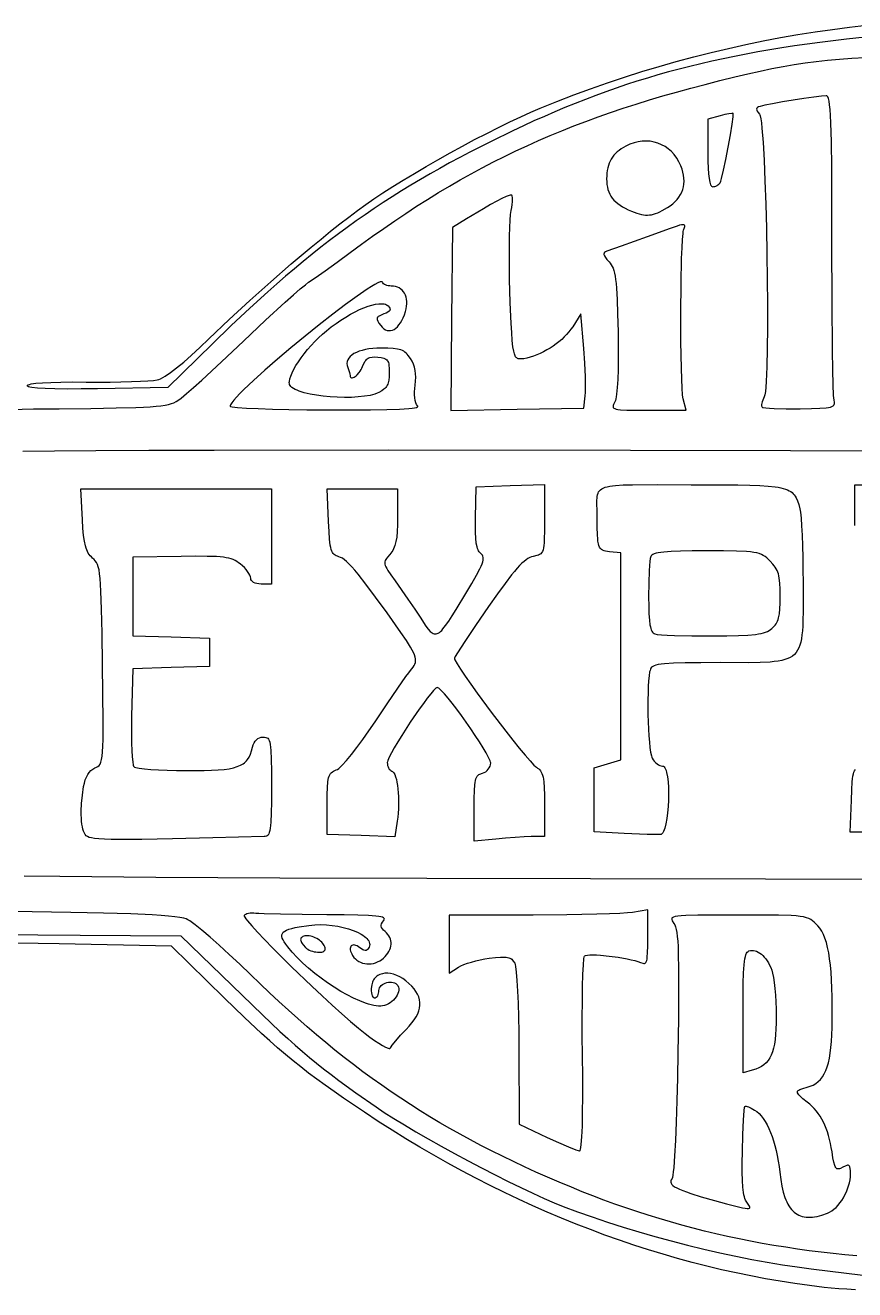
# Model space of a CAD drawing. Header units: millimetres. Extents: x 0 to 7.57, y 0 to 3.41.
# Drawn here: x 1.314 to 3.542, y 0.002 to 3.397 of the extents above; entities that cross this region are included whole.
import ezdxf

# ---------------------------------------------------------------- set-up
doc = ezdxf.new("R2010")
doc.units = ezdxf.units.MM
doc.header["$MEASUREMENT"] = 0

msp = doc.modelspace()

# ---------------------------------------------------------------- linework, layer by layer
at = {"flags": 128}
for points in [[(3.59484, 3.368317), (3.52012, 3.360116), (3.448573, 3.35123), (3.379923, 3.341586), (3.346596, 3.336457), (3.313889, 3.33111), (3.281766, 3.325538), (3.250193, 3.319731), (3.219135, 3.313679), (3.188556, 3.307374), (3.158423, 3.300806), (3.1287, 3.293966), (3.099352, 3.286846), (3.070344, 3.279435), (3.041642, 3.271725), (3.013211, 3.263707), (2.985015, 3.255372), (2.957021, 3.24671), (2.929193, 3.237712), (2.901496, 3.22837), (2.873895, 3.218673), (2.846356, 3.208614), (2.818844, 3.198182), (2.791323, 3.187369), (2.76376, 3.176165), (2.736118, 3.164562), (2.708364, 3.15255), (2.680462, 3.14012), (2.652378, 3.127263), (2.624077, 3.11397), (2.565196, 3.085384), (2.508592, 3.05666), (2.481067, 3.042192), (2.454018, 3.027624), (2.427415, 3.012934), (2.401227, 2.9981), (2.375422, 2.9831), (2.34997, 2.967913), (2.324841, 2.952517), (2.300003, 2.936889), (2.275425, 2.921008), (2.251076, 2.904851), (2.226926, 2.888398), (2.202943, 2.871626), (2.179097, 2.854513), (2.155357, 2.837038), (2.131691, 2.819178), (2.10807, 2.800912), (2.084462, 2.782217), (2.060836, 2.763072), (2.037161, 2.743455), (2.013407, 2.723345), (1.989542, 2.702718), (1.965536, 2.681554), (1.916975, 2.637525), (1.867479, 2.591083), (1.816799, 2.542053), (1.697202, 2.424692), (1.508465, 2.421192), (1.464547, 2.420557), (1.42636, 2.420391), (1.393943, 2.420692), (1.367334, 2.421459), (1.34657, 2.422692), (1.331692, 2.424387), (1.326472, 2.425409), (1.322737, 2.426545), (1.320492, 2.427797), (1.319931, 2.428466), (1.319743, 2.429164), (1.319907, 2.429848), (1.320396, 2.43051), (1.322345, 2.431764), (1.325577, 2.432926), (1.330079, 2.433996), (1.342833, 2.435853), (1.360498, 2.437327), (1.382966, 2.438413), (1.410124, 2.439102), (1.441864, 2.439387), (1.478077, 2.439261), (1.542097, 2.439273), (1.599367, 2.440312), (1.623516, 2.44116), (1.643633, 2.442197), (1.658937, 2.4434), (1.668646, 2.444748), (1.672783, 2.445983), (1.677651, 2.448069), (1.683222, 2.450986), (1.68947, 2.454712), (1.703891, 2.464509), (1.7207, 2.477289), (1.739682, 2.492885), (1.760625, 2.511127), (1.783313, 2.531845), (1.807535, 2.554873), (1.862149, 2.606922), (1.917681, 2.658257), (1.973397, 2.70825), (2.028566, 2.756274), (2.082455, 2.8017), (2.108691, 2.823243), (2.134332, 2.843902), (2.159287, 2.863598), (2.183464, 2.882252), (2.206771, 2.899786), (2.229118, 2.916123), (2.250574, 2.931111), (2.274658, 2.947132), (2.301029, 2.963999), (2.329349, 2.981525), (2.359278, 2.99952), (2.390476, 3.017798), (2.422603, 3.036172), (2.45532, 3.054452), (2.488286, 3.072453), (2.521164, 3.089985), (2.553611, 3.106862), (2.58529, 3.122896), (2.61586, 3.137899), (2.644982, 3.151683), (2.672315, 3.164061), (2.697521, 3.174845), (2.742144, 3.192862), (2.787136, 3.210208), (2.832461, 3.226877), (2.878083, 3.242863), (2.923967, 3.258162), (2.970076, 3.272767), (3.016374, 3.286673), (3.062827, 3.299876), (3.109398, 3.312368), (3.156051, 3.324146), (3.202751, 3.335204), (3.249462, 3.345536), (3.296148, 3.355136), (3.342773, 3.364001), (3.389302, 3.372123), (3.435698, 3.379498), (3.481926, 3.38612), (3.527951, 3.391984), (3.573736, 3.397084)], [(1.275452, 2.365744), (1.335841, 2.366862), (1.405063, 2.367664), (1.49057, 2.368547), (1.558331, 2.369635), (1.610699, 2.371092), (1.631847, 2.372008), (1.65003, 2.373077), (1.665542, 2.37432), (1.678679, 2.375755), (1.689734, 2.377403), (1.699002, 2.379285), (1.706777, 2.381421), (1.713354, 2.383831), (1.719027, 2.386535), (1.72409, 2.389553), (1.733029, 2.396305), (1.747164, 2.408136), (1.765773, 2.424392), (1.78813, 2.444418), (1.841198, 2.493163), (1.900577, 2.549136), (1.959824, 2.604969), (2.012516, 2.653347), (2.034612, 2.673122), (2.052918, 2.689092), (2.06672, 2.700609), (2.075299, 2.707025), (2.09266, 2.718778), (2.119396, 2.737709), (2.151861, 2.761209), (2.18641, 2.786664), (2.21679, 2.809024), (2.246898, 2.830711), (2.276772, 2.851744), (2.306452, 2.872141), (2.335979, 2.89192), (2.365391, 2.911098), (2.394728, 2.929695), (2.42403, 2.947728), (2.453337, 2.965215), (2.482688, 2.982175), (2.512122, 2.998625), (2.54168, 3.014583), (2.5714, 3.030068), (2.601323, 3.045098), (2.631489, 3.059691), (2.661936, 3.073864), (2.692705, 3.087636), (2.723834, 3.101025), (2.755364, 3.11405), (2.787335, 3.126727), (2.819785, 3.139076), (2.852755, 3.151114), (2.886284, 3.162859), (2.920412, 3.17433), (2.955178, 3.185545), (2.990622, 3.196521), (3.026784, 3.207277), (3.063703, 3.217831), (3.101419, 3.228201), (3.139971, 3.238405), (3.179399, 3.24846), (3.219743, 3.258386), (3.254783, 3.266697), (3.287823, 3.274157), (3.319312, 3.280809), (3.3497, 3.286698), (3.379435, 3.291867), (3.408967, 3.296358), (3.438745, 3.300216), (3.469219, 3.303484), (3.500838, 3.306204), (3.53405, 3.308422), (3.569307, 3.310179)], [(3.48641, 2.391359), (3.485844, 2.395683), (3.485294, 2.40393), (3.484253, 2.43133), (3.483309, 2.47184), (3.482486, 2.523737), (3.481293, 2.654816), (3.480854, 2.810803), (3.480723, 2.924193), (3.480262, 3.014402), (3.479375, 3.083917), (3.477962, 3.135222), (3.477028, 3.154821), (3.475925, 3.1708), (3.474643, 3.183468), (3.473167, 3.193137), (3.471486, 3.200117), (3.469588, 3.204717), (3.468554, 3.206223), (3.46746, 3.20725), (3.466306, 3.207838), (3.46509, 3.208025), (3.452566, 3.207059), (3.431809, 3.204456), (3.405562, 3.20066), (3.376566, 3.196116), (3.347564, 3.191266), (3.321298, 3.186557), (3.300508, 3.18243), (3.287938, 3.179331), (3.283974, 3.177835), (3.2811, 3.176199), (3.279309, 3.174328), (3.278592, 3.172126), (3.278944, 3.169499), (3.280358, 3.16635), (3.282825, 3.162586), (3.28634, 3.158109), (3.287198, 3.156576), (3.288045, 3.154077), (3.289706, 3.146302), (3.291321, 3.135029), (3.292885, 3.120508), (3.295844, 3.082708), (3.29855, 3.034883), (3.300969, 2.979013), (3.303068, 2.917078), (3.304813, 2.85106), (3.306172, 2.782939), (3.307111, 2.714694), (3.307596, 2.648308), (3.307595, 2.58576), (3.307073, 2.529031), (3.305998, 2.480101), (3.304336, 2.440951), (3.303274, 2.425663), (3.302054, 2.413562), (3.30067, 2.404897), (3.299915, 2.40193), (3.299118, 2.399914), (3.296844, 2.395315), (3.294954, 2.390792), (3.293473, 2.386461), (3.292427, 2.382437), (3.291841, 2.378835), (3.291739, 2.375772), (3.292147, 2.373361), (3.29309, 2.37172), (3.29419, 2.371129), (3.296242, 2.370571), (3.302989, 2.369564), (3.312912, 2.368716), (3.325592, 2.368044), (3.357542, 2.367304), (3.395479, 2.367484), (3.425596, 2.368101), (3.448617, 2.368939), (3.465412, 2.370225), (3.471747, 2.371107), (3.476851, 2.372187), (3.480833, 2.373493), (3.483801, 2.375053), (3.485865, 2.376897), (3.487132, 2.379052), (3.487711, 2.381547), (3.487712, 2.384411), (3.48641, 2.391359)], [(3.180729, 2.974511), (3.182312, 2.978409), (3.184386, 2.985559), (3.189653, 3.007712), (3.195822, 3.037159), (3.202182, 3.070091), (3.208026, 3.102696), (3.212641, 3.131164), (3.215321, 3.151683), (3.215713, 3.15777), (3.215633, 3.159563), (3.215354, 3.160442), (3.214224, 3.160744), (3.211877, 3.160677), (3.204108, 3.159543), (3.193198, 3.157247), (3.180299, 3.153998), (3.147521, 3.14515), (3.147521, 3.054386), (3.147714, 3.032463), (3.1483, 3.013722), (3.149292, 2.998083), (3.150702, 2.985466), (3.152541, 2.975791), (3.153625, 2.972031), (3.154822, 2.968976), (3.156132, 2.966617), (3.157557, 2.964942), (3.159098, 2.963943), (3.160757, 2.963609), (3.163553, 2.963827), (3.166427, 2.964461), (3.169297, 2.965467), (3.172082, 2.9668), (3.174699, 2.968415), (3.177068, 2.970269), (3.179105, 2.972316), (3.180729, 2.974511)], [(3.038882, 2.907734), (3.046493, 2.912748), (3.053407, 2.91808), (3.059621, 2.923719), (3.06513, 2.929653), (3.069932, 2.935871), (3.074023, 2.942362), (3.077398, 2.949114), (3.080056, 2.956117), (3.081991, 2.963359), (3.083201, 2.970829), (3.083681, 2.978516), (3.083429, 2.986408), (3.08244, 2.994493), (3.080712, 3.002762), (3.07824, 3.011202), (3.075021, 3.019803), (3.069871, 3.030693), (3.063854, 3.040689), (3.057038, 3.049767), (3.049493, 3.057902), (3.041288, 3.065069), (3.032493, 3.071243), (3.023177, 3.076398), (3.01341, 3.080511), (3.00326, 3.083557), (2.992798, 3.08551), (2.982092, 3.086345), (2.971212, 3.086038), (2.960228, 3.084563), (2.949208, 3.081896), (2.938223, 3.078012), (2.932764, 3.075606), (2.92734, 3.072886), (2.920681, 3.069138), (2.914536, 3.065255), (2.908895, 3.061215), (2.903744, 3.056998), (2.899071, 3.052581), (2.894863, 3.047943), (2.891109, 3.043064), (2.887795, 3.037921), (2.88491, 3.032494), (2.882439, 3.026761), (2.880372, 3.020701), (2.878696, 3.014293), (2.877398, 3.007514), (2.876465, 3.000345), (2.875885, 2.992763), (2.875646, 2.984748), (2.875808, 2.97699), (2.876444, 2.969622), (2.877566, 2.962628), (2.879188, 2.955991), (2.881321, 2.949695), (2.883978, 2.943723), (2.887173, 2.938058), (2.890917, 2.932685), (2.895224, 2.927587), (2.900106, 2.922746), (2.905576, 2.918148), (2.911646, 2.913775), (2.91833, 2.909611), (2.92564, 2.905639), (2.933588, 2.901843), (2.942188, 2.898206), (2.956413, 2.892959), (2.962842, 2.89098), (2.968909, 2.889441), (2.974684, 2.888348), (2.980236, 2.887707), (2.985635, 2.887527), (2.990952, 2.887814), (2.996255, 2.888574), (3.001615, 2.889814), (3.007102, 2.891542), (3.012785, 2.893765), (3.018735, 2.896488), (3.025021, 2.899719), (3.038882, 2.907734)], [(2.818007, 2.40247), (2.818615, 2.411071), (2.818878, 2.422779), (2.818429, 2.453437), (2.81679, 2.490284), (2.81409, 2.529164), (2.806354, 2.622525), (2.784424, 2.587873), (2.779622, 2.580821), (2.774225, 2.573863), (2.768279, 2.56703), (2.76183, 2.560353), (2.754922, 2.553864), (2.747601, 2.547593), (2.739912, 2.541572), (2.731901, 2.535831), (2.723613, 2.530402), (2.715094, 2.525316), (2.706389, 2.520605), (2.697543, 2.516298), (2.688602, 2.512428), (2.67961, 2.509026), (2.670615, 2.506122), (2.66166, 2.503748), (2.65303, 2.501948), (2.646019, 2.501092), (2.640414, 2.501285), (2.638072, 2.501809), (2.636002, 2.502636), (2.634177, 2.50378), (2.63257, 2.505253), (2.631154, 2.50707), (2.629904, 2.509244), (2.627792, 2.514715), (2.626021, 2.521775), (2.624065, 2.533981), (2.622251, 2.551003), (2.620592, 2.572135), (2.619102, 2.596671), (2.61668, 2.653132), (2.615087, 2.714739), (2.614428, 2.775846), (2.614806, 2.830805), (2.615417, 2.854214), (2.616326, 2.873969), (2.617546, 2.889364), (2.61909, 2.899692), (2.620814, 2.90817), (2.622037, 2.916029), (2.62276, 2.923111), (2.622985, 2.92926), (2.622711, 2.934316), (2.62194, 2.938124), (2.620673, 2.940524), (2.619853, 2.941147), (2.61891, 2.941359), (2.616694, 2.941093), (2.613719, 2.9403), (2.60554, 2.937156), (2.594464, 2.931975), (2.580584, 2.924807), (2.563989, 2.9157), (2.544773, 2.904702), (2.49884, 2.877234), (2.461271, 2.854275), (2.459229, 2.608664), (2.457188, 2.363053), (2.635688, 2.366095), (2.814188, 2.369136), (2.818007, 2.40247)], [(3.081202, 2.393928), (3.080383, 2.398329), (3.079624, 2.40469), (3.07828, 2.422755), (3.077166, 2.44706), (3.076281, 2.476542), (3.075183, 2.546781), (3.074962, 2.624965), (3.075597, 2.702583), (3.077065, 2.771129), (3.078104, 2.799341), (3.079343, 2.822094), (3.08078, 2.838325), (3.081571, 2.843662), (3.08241, 2.84697), (3.085007, 2.854107), (3.085677, 2.856847), (3.085731, 2.859), (3.085021, 2.860539), (3.083399, 2.861437), (3.080719, 2.861668), (3.076832, 2.861204), (3.07159, 2.86002), (3.064847, 2.858088), (3.046263, 2.851874), (2.984577, 2.829303), (2.914648, 2.803663), (2.876563, 2.790178), (2.872619, 2.788631), (2.869951, 2.786773), (2.869103, 2.78569), (2.868582, 2.784483), (2.868392, 2.783138), (2.868535, 2.781638), (2.869834, 2.778117), (2.872504, 2.773797), (2.876568, 2.768557), (2.882049, 2.762275), (2.885269, 2.758439), (2.888163, 2.754316), (2.890752, 2.74974), (2.893057, 2.744546), (2.8951, 2.738569), (2.896902, 2.731645), (2.898484, 2.723608), (2.899868, 2.714293), (2.901075, 2.703535), (2.902126, 2.691168), (2.903846, 2.660951), (2.905198, 2.622321), (2.906354, 2.573956), (2.906917, 2.536516), (2.906989, 2.502602), (2.906579, 2.472445), (2.9057, 2.446279), (2.904362, 2.424335), (2.902575, 2.406847), (2.901517, 2.399846), (2.900351, 2.394045), (2.899079, 2.389475), (2.897702, 2.386164), (2.894135, 2.378897), (2.893154, 2.375937), (2.892868, 2.373384), (2.893396, 2.371209), (2.894857, 2.369381), (2.897373, 2.367871), (2.901063, 2.366649), (2.906046, 2.365683), (2.912443, 2.364944), (2.929955, 2.364026), (2.987215, 2.363581), (3.088813, 2.363581), (3.081202, 2.393928)], [(2.367813, 2.375525), (2.365365, 2.378926), (2.363339, 2.383705), (2.361757, 2.389679), (2.360639, 2.396664), (2.360009, 2.404477), (2.359887, 2.412936), (2.360296, 2.421855), (2.361257, 2.431053), (2.362368, 2.4418), (2.362729, 2.451935), (2.36233, 2.461499), (2.361165, 2.470536), (2.359226, 2.479086), (2.356505, 2.487194), (2.352995, 2.4949), (2.348688, 2.502248), (2.342895, 2.510405), (2.340013, 2.513826), (2.337049, 2.516841), (2.333935, 2.519475), (2.330603, 2.521752), (2.326985, 2.523695), (2.323012, 2.525331), (2.318617, 2.526683), (2.313731, 2.527775), (2.302213, 2.529279), (2.287913, 2.530038), (2.270285, 2.530248), (2.258638, 2.529993), (2.247631, 2.529241), (2.237299, 2.528014), (2.227676, 2.52633), (2.218799, 2.524211), (2.2107, 2.521676), (2.203415, 2.518746), (2.196979, 2.51544), (2.191427, 2.51178), (2.186793, 2.507785), (2.183111, 2.503475), (2.180418, 2.498871), (2.178747, 2.493992), (2.178133, 2.48886), (2.178611, 2.483494), (2.180215, 2.477914), (2.184589, 2.465149), (2.185921, 2.460201), (2.18641, 2.457123), (2.18669, 2.454321), (2.18749, 2.452288), (2.18875, 2.450983), (2.190412, 2.450363), (2.192415, 2.450385), (2.194701, 2.451009), (2.19721, 2.45219), (2.199882, 2.453888), (2.202659, 2.45606), (2.20548, 2.458664), (2.211019, 2.465), (2.213618, 2.468646), (2.216025, 2.472556), (2.218179, 2.476688), (2.220021, 2.480998), (2.223275, 2.488674), (2.226711, 2.494828), (2.228554, 2.497369), (2.230512, 2.499571), (2.232607, 2.501448), (2.234861, 2.503013), (2.237299, 2.504282), (2.239943, 2.505266), (2.245939, 2.506441), (2.253034, 2.506648), (2.26141, 2.505998), (2.270415, 2.504691), (2.277487, 2.502875), (2.280369, 2.50168), (2.282852, 2.500241), (2.284964, 2.498519), (2.286735, 2.496477), (2.288191, 2.494074), (2.289362, 2.491273), (2.290275, 2.488034), (2.290959, 2.484318), (2.291751, 2.475302), (2.291965, 2.463914), (2.291658, 2.453496), (2.290662, 2.444584), (2.288871, 2.436975), (2.287643, 2.433594), (2.286176, 2.430463), (2.284455, 2.427555), (2.282468, 2.424844), (2.2802, 2.422306), (2.277639, 2.419914), (2.271582, 2.415469), (2.264188, 2.411303), (2.25912, 2.409025), (2.253405, 2.406971), (2.247092, 2.405137), (2.24023, 2.40352), (2.225057, 2.40092), (2.208281, 2.399139), (2.190294, 2.398146), (2.171492, 2.39791), (2.152268, 2.398399), (2.133016, 2.399583), (2.11413, 2.401429), (2.096004, 2.403907), (2.079032, 2.406986), (2.063608, 2.410633), (2.050126, 2.414819), (2.044236, 2.417103), (2.038979, 2.419511), (2.034405, 2.422037), (2.030563, 2.424678), (2.027502, 2.42743), (2.025271, 2.430289), (2.024268, 2.432387), (2.023638, 2.434811), (2.023369, 2.437545), (2.02345, 2.440571), (2.024619, 2.447436), (2.027057, 2.455275), (2.030676, 2.463953), (2.035387, 2.473341), (2.041103, 2.483305), (2.047735, 2.493713), (2.055194, 2.504433), (2.063394, 2.515332), (2.072245, 2.526279), (2.08166, 2.537141), (2.091549, 2.547786), (2.101826, 2.558081), (2.112402, 2.567895), (2.123188, 2.577095), (2.136036, 2.587194), (2.149007, 2.596684), (2.162001, 2.605525), (2.174921, 2.613679), (2.18767, 2.621105), (2.200149, 2.627766), (2.212261, 2.633621), (2.223908, 2.638631), (2.234993, 2.642758), (2.245417, 2.645961), (2.255083, 2.648201), (2.263893, 2.649441), (2.271749, 2.649639), (2.275289, 2.649335), (2.278554, 2.648757), (2.281532, 2.647898), (2.28421, 2.646755), (2.286576, 2.645322), (2.288618, 2.643595), (2.291587, 2.640221), (2.293358, 2.637161), (2.293896, 2.634353), (2.293692, 2.633024), (2.293169, 2.631735), (2.291143, 2.629246), (2.287784, 2.626823), (2.28306, 2.624405), (2.276938, 2.621928), (2.26964, 2.619067), (2.264276, 2.616446), (2.262298, 2.615142), (2.260777, 2.6138), (2.259705, 2.612387), (2.259073, 2.610869), (2.258874, 2.609214), (2.259098, 2.60739), (2.260781, 2.6031), (2.264057, 2.597737), (2.268854, 2.591039), (2.272958, 2.586189), (2.27725, 2.5824), (2.281689, 2.57965), (2.286237, 2.577916), (2.290855, 2.577178), (2.295504, 2.577412), (2.300145, 2.578597), (2.304738, 2.580711), (2.309245, 2.583732), (2.313626, 2.587637), (2.317843, 2.592405), (2.321856, 2.598014), (2.325627, 2.604441), (2.329115, 2.611665), (2.332283, 2.619663), (2.33509, 2.628414), (2.336888, 2.635668), (2.338058, 2.642655), (2.338614, 2.649347), (2.338573, 2.655717), (2.33795, 2.661737), (2.33676, 2.667379), (2.335018, 2.672616), (2.332742, 2.677419), (2.329944, 2.681762), (2.326642, 2.685615), (2.32285, 2.688952), (2.318585, 2.691744), (2.31386, 2.693965), (2.308693, 2.695585), (2.303098, 2.696577), (2.29709, 2.696914), (2.293008, 2.697128), (2.289053, 2.697742), (2.285323, 2.698712), (2.281915, 2.699996), (2.278926, 2.70155), (2.276452, 2.70333), (2.27459, 2.705295), (2.273438, 2.7074), (2.272747, 2.708297), (2.271501, 2.708696), (2.269717, 2.70861), (2.267413, 2.708056), (2.261319, 2.7056), (2.253364, 2.701445), (2.243694, 2.695709), (2.232452, 2.688511), (2.205836, 2.670198), (2.174679, 2.64745), (2.14014, 2.621211), (2.103381, 2.592427), (2.065563, 2.562039), (2.027846, 2.530994), (1.991392, 2.500234), (1.957361, 2.470705), (1.926914, 2.44335), (1.901213, 2.419113), (1.890504, 2.408459), (1.881417, 2.398938), (1.874097, 2.390669), (1.868689, 2.38377), (1.865337, 2.378359), (1.864478, 2.376248), (1.864188, 2.374553), (1.864525, 2.374093), (1.865526, 2.373636), (1.869453, 2.372733), (1.884543, 2.370986), (1.9084, 2.369356), (1.939967, 2.367883), (1.978186, 2.366609), (2.021998, 2.365577), (2.070347, 2.364826), (2.122174, 2.3644), (2.187407, 2.364248), (2.241625, 2.364484), (2.285403, 2.365136), (2.319316, 2.366228), (2.343939, 2.367788), (2.352946, 2.368751), (2.359846, 2.36984), (2.364711, 2.371059), (2.367612, 2.37241), (2.368349, 2.373137), (2.368622, 2.373898), (2.36844, 2.374694), (2.367813, 2.375525)], [(3.79941, 2.254053), (2.939613, 2.255294), (2.290281, 2.255948), (1.821636, 2.255818), (1.645768, 2.255396), (1.503906, 2.254704), (1.39233, 2.253717), (1.307316, 2.25241)], [(1.477952, 1.220942), (1.475326, 1.224152), (1.472982, 1.228227), (1.470923, 1.233127), (1.469149, 1.23881), (1.467664, 1.245235), (1.466469, 1.25236), (1.465566, 1.260146), (1.464959, 1.26855), (1.464648, 1.277531), (1.464636, 1.287047), (1.465518, 1.307524), (1.467622, 1.32965), (1.470965, 1.353095), (1.472858, 1.362367), (1.475326, 1.370825), (1.478355, 1.378444), (1.481931, 1.385199), (1.486038, 1.391066), (1.490661, 1.396021), (1.495785, 1.400038), (1.501396, 1.403095), (1.505561, 1.40502), (1.509205, 1.407163), (1.512358, 1.409916), (1.515047, 1.413673), (1.517302, 1.418828), (1.519152, 1.425773), (1.520625, 1.434902), (1.52175, 1.446609), (1.522556, 1.461286), (1.523072, 1.479327), (1.523349, 1.527075), (1.521688, 1.680248), (1.520456, 1.764623), (1.519158, 1.829388), (1.517526, 1.877409), (1.516501, 1.896038), (1.515294, 1.911555), (1.513869, 1.92432), (1.512195, 1.934691), (1.510237, 1.943026), (1.507963, 1.949683), (1.505339, 1.955022), (1.502332, 1.959399), (1.498908, 1.963175), (1.495035, 1.966706), (1.491712, 1.969749), (1.488682, 1.972952), (1.485927, 1.976378), (1.483431, 1.980087), (1.481176, 1.984144), (1.479147, 1.988609), (1.477328, 1.993546), (1.4757, 1.999017), (1.472955, 2.011809), (1.470779, 2.027485), (1.46904, 2.046544), (1.467604, 2.069484), (1.463202, 2.15247), (1.719243, 2.15247), (1.975299, 2.15247), (1.975299, 2.024692), (1.975299, 1.896914), (1.947521, 1.896914), (1.941546, 1.897206), (1.936155, 1.898057), (1.931414, 1.899428), (1.927387, 1.901282), (1.924141, 1.903582), (1.921742, 1.906289), (1.920254, 1.909366), (1.919743, 1.912775), (1.91917, 1.916412), (1.917527, 1.920677), (1.914929, 1.925414), (1.911492, 1.930468), (1.907329, 1.935683), (1.902558, 1.940902), (1.897292, 1.945971), (1.891646, 1.950734), (1.887049, 1.95419), (1.882443, 1.957265), (1.87768, 1.959978), (1.87261, 1.962347), (1.867082, 1.964392), (1.860948, 1.966133), (1.854057, 1.967587), (1.846261, 1.968775), (1.837408, 1.969716), (1.827351, 1.970429), (1.803021, 1.971245), (1.772074, 1.971379), (1.733313, 1.970984), (1.603077, 1.969136), (1.603077, 1.863581), (1.603077, 1.758025), (1.705854, 1.754831), (1.808632, 1.751636), (1.808632, 1.713581), (1.808632, 1.675539), (1.705854, 1.672331), (1.603077, 1.669136), (1.59991, 1.542303), (1.599469, 1.516629), (1.599433, 1.492304), (1.599774, 1.469886), (1.600467, 1.449935), (1.601487, 1.43301), (1.602806, 1.41967), (1.604401, 1.410475), (1.605292, 1.407606), (1.606243, 1.405984), (1.607888, 1.405014), (1.61082, 1.404068), (1.620258, 1.402265), (1.633983, 1.400614), (1.651417, 1.399157), (1.671984, 1.397935), (1.695107, 1.396988), (1.720209, 1.396356), (1.746715, 1.396081), (1.794467, 1.396374), (1.814548, 1.396956), (1.832318, 1.397905), (1.847938, 1.399279), (1.861572, 1.401134), (1.873383, 1.403529), (1.883533, 1.40652), (1.892186, 1.410166), (1.896002, 1.412253), (1.899504, 1.414524), (1.902713, 1.416988), (1.90565, 1.419652), (1.908335, 1.422522), (1.910788, 1.425606), (1.915079, 1.432445), (1.918688, 1.440226), (1.921776, 1.449007), (1.924507, 1.458845), (1.926408, 1.46494), (1.928853, 1.470311), (1.931812, 1.474931), (1.935255, 1.478772), (1.939154, 1.481807), (1.943478, 1.484009), (1.948198, 1.48535), (1.953285, 1.485803), (1.956947, 1.485685), (1.96018, 1.485221), (1.963011, 1.484253), (1.965467, 1.482618), (1.967573, 1.480156), (1.969357, 1.476706), (1.970844, 1.472108), (1.972063, 1.466199), (1.973038, 1.45882), (1.973797, 1.449809), (1.974773, 1.426248), (1.975203, 1.394231), (1.975299, 1.35247), (1.975177, 1.312464), (1.974708, 1.281261), (1.973735, 1.257785), (1.973011, 1.248607), (1.972103, 1.240958), (1.97099, 1.234702), (1.969654, 1.229704), (1.968076, 1.225831), (1.966234, 1.222948), (1.964111, 1.22092), (1.961686, 1.219613), (1.958941, 1.218892), (1.955854, 1.218623), (1.817922, 1.215079), (1.709715, 1.212594), (1.627542, 1.211188), (1.56771, 1.210876), (1.545019, 1.211137), (1.526528, 1.211678), (1.511776, 1.212502), (1.500302, 1.213611), (1.491644, 1.215007), (1.48534, 1.216693), (1.48093, 1.218671), (1.477952, 1.220942)], [(2.519743, 1.294706), (2.519883, 1.321275), (2.520421, 1.342111), (2.521534, 1.35797), (2.522362, 1.364268), (2.523401, 1.369605), (2.524673, 1.374076), (2.5262, 1.377773), (2.528004, 1.380793), (2.530108, 1.383229), (2.532534, 1.385176), (2.535304, 1.386728), (2.541965, 1.389025), (2.546537, 1.390649), (2.550752, 1.392979), (2.554533, 1.395918), (2.557801, 1.399373), (2.560478, 1.403246), (2.562487, 1.407443), (2.56375, 1.411869), (2.564188, 1.416428), (2.56382, 1.418954), (2.562748, 1.422346), (2.558663, 1.431483), (2.552285, 1.443341), (2.543965, 1.457424), (2.534055, 1.473235), (2.522906, 1.490277), (2.510871, 1.508054), (2.498301, 1.526069), (2.485547, 1.543825), (2.472961, 1.560825), (2.460895, 1.576572), (2.449701, 1.590571), (2.43973, 1.602323), (2.431334, 1.611333), (2.427837, 1.614654), (2.424865, 1.617103), (2.422463, 1.618618), (2.420674, 1.619136), (2.419081, 1.618616), (2.416904, 1.617095), (2.410961, 1.611306), (2.403179, 1.60227), (2.393892, 1.590488), (2.383432, 1.576462), (2.372134, 1.560691), (2.348354, 1.525921), (2.325221, 1.490188), (2.31473, 1.473213), (2.3054, 1.4575), (2.297566, 1.44355), (2.29156, 1.431864), (2.287717, 1.422944), (2.28671, 1.419677), (2.286368, 1.417289), (2.286628, 1.413486), (2.287362, 1.409773), (2.288519, 1.406244), (2.290047, 1.402992), (2.291895, 1.400111), (2.294011, 1.397694), (2.296343, 1.395833), (2.29884, 1.394623), (2.300271, 1.393943), (2.301655, 1.392881), (2.304276, 1.389672), (2.306691, 1.385119), (2.308886, 1.379347), (2.310848, 1.372482), (2.312564, 1.364646), (2.31402, 1.355966), (2.315203, 1.346565), (2.3161, 1.336569), (2.316698, 1.326101), (2.316982, 1.315286), (2.31694, 1.30425), (2.316559, 1.293115), (2.315824, 1.282008), (2.314724, 1.271052), (2.313243, 1.260373), (2.306535, 1.218275), (2.21591, 1.221484), (2.125299, 1.224692), (2.125063, 1.306498), (2.125133, 1.331427), (2.125638, 1.350932), (2.126788, 1.365792), (2.127669, 1.371724), (2.12879, 1.376786), (2.130177, 1.381076), (2.131855, 1.384692), (2.13385, 1.387731), (2.13619, 1.390291), (2.138899, 1.392468), (2.142004, 1.39436), (2.149507, 1.397678), (2.152441, 1.399257), (2.156098, 1.402008), (2.160425, 1.405865), (2.16537, 1.410763), (2.176903, 1.423422), (2.190276, 1.439463), (2.205068, 1.458363), (2.220857, 1.4796), (2.237222, 1.502652), (2.253743, 1.526998), (2.285849, 1.574946), (2.314462, 1.616847), (2.336466, 1.648187), (2.344015, 1.658487), (2.348743, 1.664456), (2.352689, 1.669133), (2.356009, 1.673576), (2.358679, 1.677885), (2.360671, 1.682158), (2.361962, 1.686498), (2.362525, 1.691003), (2.362335, 1.695773), (2.361367, 1.700909), (2.359594, 1.706511), (2.356991, 1.712678), (2.353533, 1.719511), (2.349194, 1.72711), (2.337773, 1.745005), (2.322521, 1.767164), (2.28576, 1.819171), (2.254863, 1.861996), (2.229187, 1.896426), (2.20809, 1.923248), (2.199059, 1.93405), (2.190931, 1.943246), (2.183628, 1.950932), (2.177068, 1.957207), (2.171171, 1.96217), (2.165858, 1.965918), (2.161048, 1.96855), (2.15666, 1.970164), (2.152786, 1.971326), (2.149331, 1.972662), (2.146267, 1.974271), (2.143566, 1.976251), (2.141197, 1.9787), (2.139133, 1.981716), (2.137344, 1.985396), (2.135802, 1.98984), (2.134478, 1.995144), (2.133343, 2.001407), (2.131523, 2.017201), (2.130113, 2.038007), (2.128882, 2.064609), (2.125299, 2.152525), (2.219743, 2.152498), (2.314188, 2.15247), (2.314188, 2.075873), (2.313953, 2.055383), (2.3132, 2.037921), (2.311853, 2.023127), (2.309837, 2.010638), (2.307078, 2.000093), (2.305396, 1.995435), (2.3035, 1.991128), (2.301381, 1.987126), (2.299029, 1.983384), (2.29359, 1.976498), (2.287002, 1.968982), (2.284475, 1.965715), (2.282484, 1.962646), (2.281048, 1.959678), (2.280185, 1.956713), (2.279915, 1.953655), (2.280257, 1.950406), (2.281229, 1.946868), (2.28285, 1.942946), (2.285139, 1.938542), (2.288114, 1.933558), (2.2962, 1.921464), (2.307257, 1.905886), (2.341663, 1.856473), (2.36007, 1.829289), (2.376257, 1.804873), (2.383684, 1.7936), (2.39033, 1.783945), (2.396366, 1.776001), (2.401964, 1.769861), (2.404652, 1.767497), (2.407295, 1.76562), (2.409914, 1.76424), (2.412531, 1.76337), (2.415167, 1.763021), (2.417843, 1.763205), (2.420581, 1.763934), (2.423403, 1.76522), (2.426329, 1.767074), (2.429382, 1.769507), (2.432582, 1.772533), (2.435952, 1.776161), (2.443284, 1.785275), (2.45155, 1.796943), (2.460921, 1.811258), (2.471569, 1.828315), (2.497382, 1.871025), (2.513595, 1.898382), (2.526095, 1.920367), (2.535147, 1.937678), (2.538461, 1.944799), (2.541012, 1.951015), (2.542833, 1.956412), (2.543956, 1.961077), (2.544414, 1.965099), (2.54424, 1.968564), (2.543467, 1.971561), (2.542127, 1.974175), (2.540255, 1.976495), (2.537882, 1.978609), (2.535701, 1.980569), (2.533714, 1.982918), (2.531914, 1.985689), (2.530297, 1.988913), (2.528858, 1.992623), (2.527593, 1.996851), (2.525563, 2.006989), (2.524168, 2.019585), (2.52337, 2.034896), (2.523131, 2.053179), (2.52341, 2.074692), (2.525299, 2.158025), (2.616965, 2.161261), (2.708632, 2.164484), (2.708632, 2.070984), (2.708567, 2.040231), (2.708135, 2.017006), (2.707672, 2.007857), (2.706984, 2.000157), (2.706029, 1.993762), (2.704761, 1.988529), (2.703136, 1.984313), (2.701111, 1.98097), (2.698642, 1.978356), (2.695683, 1.976327), (2.692191, 1.974739), (2.688122, 1.973448), (2.678077, 1.971178), (2.673591, 1.969951), (2.668973, 1.968062), (2.664165, 1.965446), (2.659111, 1.962039), (2.653753, 1.957776), (2.648036, 1.952595), (2.641903, 1.94643), (2.635297, 1.939218), (2.628162, 1.930894), (2.62044, 1.921395), (2.603012, 1.898614), (2.582561, 1.87036), (2.558632, 1.836123), (2.52387, 1.78541), (2.494931, 1.742517), (2.474835, 1.711964), (2.469048, 1.702729), (2.466604, 1.698275), (2.466776, 1.696363), (2.468069, 1.693068), (2.473742, 1.682698), (2.483074, 1.667898), (2.495515, 1.649398), (2.510515, 1.62793), (2.527523, 1.604224), (2.565368, 1.553027), (2.604651, 1.501656), (2.623456, 1.477733), (2.640972, 1.455961), (2.656647, 1.43707), (2.669932, 1.421792), (2.680277, 1.410857), (2.684175, 1.407247), (2.687132, 1.404998), (2.690381, 1.402804), (2.693296, 1.400445), (2.695893, 1.397842), (2.698191, 1.394913), (2.700206, 1.391581), (2.701955, 1.387763), (2.703456, 1.383381), (2.704726, 1.378355), (2.705782, 1.372605), (2.706641, 1.36605), (2.707839, 1.350209), (2.708457, 1.330191), (2.708632, 1.305359), (2.708632, 1.219136), (2.672521, 1.21865), (2.653897, 1.217983), (2.629882, 1.216538), (2.603576, 1.214527), (2.578077, 1.212164), (2.519743, 1.206192), (2.519743, 1.294706)], [(2.922521, 1.227289), (2.841965, 1.231234), (2.841965, 1.317331), (2.841965, 1.403442), (2.878077, 1.414067), (2.914188, 1.424692), (2.914188, 1.70247), (2.914188, 1.980248), (2.883632, 1.983775), (2.872996, 1.985324), (2.868653, 1.986411), (2.8649, 1.987875), (2.861697, 1.989839), (2.858998, 1.992428), (2.856762, 1.995769), (2.854945, 1.999985), (2.853503, 2.005203), (2.852394, 2.011546), (2.851573, 2.01914), (2.850999, 2.028109), (2.850416, 2.050677), (2.850299, 2.080248), (2.85006, 2.096406), (2.849669, 2.11035), (2.849616, 2.12224), (2.849869, 2.127466), (2.85039, 2.132239), (2.85124, 2.13658), (2.852481, 2.140508), (2.854172, 2.144045), (2.856376, 2.147209), (2.859154, 2.150022), (2.862567, 2.152504), (2.866676, 2.154675), (2.871542, 2.156555), (2.877226, 2.158164), (2.88379, 2.159523), (2.891295, 2.160652), (2.899801, 2.16157), (2.920064, 2.162859), (2.945068, 2.16355), (3.011258, 2.163789), (3.102285, 2.163581), (3.191986, 2.163425), (3.228452, 2.163093), (3.25988, 2.162469), (3.286684, 2.161462), (3.309278, 2.159981), (3.328076, 2.157934), (3.336181, 2.156669), (3.343492, 2.155228), (3.35006, 2.153601), (3.355939, 2.151774), (3.361179, 2.149737), (3.365832, 2.147479), (3.36995, 2.144988), (3.373585, 2.142252), (3.376788, 2.13926), (3.379611, 2.136001), (3.382106, 2.132463), (3.384325, 2.128634), (3.38814, 2.120061), (3.39147, 2.11019), (3.394729, 2.098928), (3.396404, 2.089508), (3.397967, 2.074082), (3.399385, 2.053461), (3.400622, 2.028458), (3.401644, 1.999885), (3.402417, 1.968555), (3.402906, 1.93528), (3.403077, 1.900873), (3.403174, 1.82629), (3.40272, 1.796515), (3.4022, 1.783344), (3.40142, 1.771256), (3.400333, 1.760205), (3.398891, 1.750145), (3.397046, 1.741029), (3.39475, 1.732811), (3.391954, 1.725445), (3.388612, 1.718884), (3.384675, 1.713083), (3.380096, 1.707994), (3.374825, 1.703572), (3.368817, 1.699771), (3.362021, 1.696544), (3.354392, 1.693845), (3.34588, 1.691628), (3.336437, 1.689846), (3.326017, 1.688453), (3.314571, 1.687404), (3.288408, 1.686148), (3.257567, 1.68571), (3.180313, 1.685803), (3.128217, 1.685665), (3.0868, 1.685171), (3.054824, 1.684206), (3.031047, 1.682654), (3.021846, 1.681621), (3.014231, 1.680397), (3.008045, 1.678968), (3.003135, 1.677319), (2.999345, 1.675435), (2.99652, 1.673303), (2.994505, 1.670908), (2.993146, 1.668234), (2.992135, 1.665035), (2.991211, 1.660974), (2.989617, 1.650501), (2.988355, 1.637286), (2.987416, 1.621797), (2.98679, 1.604504), (2.986469, 1.585878), (2.9867, 1.546499), (2.988035, 1.507419), (2.989092, 1.489164), (2.990398, 1.472392), (2.991942, 1.457573), (2.993715, 1.445175), (2.995707, 1.43567), (2.996783, 1.432148), (2.99791, 1.429525), (3.00056, 1.425208), (3.003693, 1.42118), (3.007192, 1.417529), (3.010943, 1.414343), (3.014828, 1.411712), (3.018732, 1.409723), (3.022539, 1.408464), (3.026132, 1.408025), (3.028352, 1.407501), (3.030392, 1.405973), (3.032255, 1.403508), (3.033943, 1.400173), (3.03546, 1.396034), (3.036806, 1.391158), (3.038997, 1.379461), (3.040536, 1.365616), (3.041442, 1.350157), (3.041733, 1.333618), (3.041427, 1.316531), (3.040544, 1.29943), (3.039101, 1.282848), (3.037118, 1.26732), (3.034613, 1.253379), (3.031604, 1.241558), (3.029917, 1.236609), (3.02811, 1.23239), (3.026188, 1.228968), (3.024151, 1.22641), (3.022002, 1.224782), (3.019743, 1.22415), (3.006916, 1.224156), (2.984309, 1.224751), (2.922521, 1.227289)], [(3.542087, 2.053835), (3.541965, 2.079984), (3.541965, 2.163581), (3.779188, 2.163581)], [(3.319368, 1.777373), (3.325535, 1.78333), (3.328174, 1.786498), (3.330534, 1.789861), (3.332628, 1.793469), (3.334471, 1.797373), (3.336075, 1.801626), (3.337453, 1.806277), (3.339587, 1.816981), (3.34098, 1.829894), (3.341737, 1.845425), (3.341965, 1.863984), (3.341735, 1.883363), (3.340932, 1.899418), (3.339388, 1.912732), (3.338286, 1.918543), (3.336936, 1.923886), (3.335317, 1.928835), (3.333408, 1.933463), (3.331188, 1.937841), (3.328635, 1.942042), (3.32573, 1.94614), (3.322451, 1.950207), (3.314688, 1.958539), (3.305487, 1.967215), (3.301008, 1.970762), (3.296318, 1.973827), (3.291197, 1.976445), (3.285426, 1.978653), (3.278785, 1.980484), (3.271054, 1.981973), (3.262015, 1.983157), (3.251447, 1.984069), (3.22485, 1.985219), (3.189506, 1.985704), (3.14366, 1.985803), (3.105516, 1.985633), (3.074046, 1.985084), (3.04869, 1.9841), (3.028891, 1.982624), (3.0209, 1.981684), (3.01409, 1.9806), (3.008389, 1.979364), (3.003728, 1.977969), (3.000038, 1.976409), (2.997248, 1.974676), (2.995289, 1.972764), (2.99409, 1.970664), (2.992923, 1.965719), (2.991842, 1.957429), (2.990871, 1.946238), (2.990031, 1.932591), (2.98884, 1.899707), (2.988452, 1.862331), (2.988681, 1.837325), (2.989312, 1.816724), (2.990414, 1.800126), (2.992056, 1.787124), (2.993101, 1.781846), (2.994307, 1.777316), (2.995683, 1.773484), (2.997237, 1.770298), (2.998978, 1.767708), (3.000915, 1.765664), (3.003056, 1.764115), (3.00541, 1.763011), (3.01159, 1.761791), (3.022771, 1.760675), (3.038321, 1.759686), (3.057608, 1.758848), (3.104867, 1.757715), (3.159493, 1.757456), (3.198278, 1.757789), (3.229864, 1.758511), (3.255167, 1.759735), (3.275097, 1.761576), (3.283334, 1.762762), (3.29057, 1.764146), (3.29692, 1.76574), (3.302497, 1.767559), (3.307417, 1.769618), (3.311792, 1.77193), (3.315738, 1.774511), (3.319368, 1.777373)], [(3.53316, 1.316359), (3.534295, 1.34454), (3.535554, 1.365834), (3.536352, 1.374218), (3.537328, 1.381262), (3.538531, 1.387094), (3.540009, 1.391841), (3.541811, 1.395631), (3.543987, 1.398591)], [(3.638715, 1.230275), (3.52991, 1.230248), (3.53316, 1.316359)], [(1.310772, 1.11322), (1.406739, 1.112116), (1.664725, 1.110111), (1.998266, 1.108388), (2.392342, 1.106957), (2.831933, 1.105828), (3.30202, 1.10501), (3.787582, 1.104515)], [(2.810813, 0.631873), (2.81032, 0.68372), (2.810212, 0.732441), (2.810466, 0.776943), (2.811059, 0.816136), (2.811969, 0.848929), (2.813172, 0.874228), (2.814646, 0.890944), (2.815478, 0.895741), (2.816368, 0.897984), (2.817526, 0.898794), (2.819229, 0.899481), (2.824141, 0.900497), (2.830854, 0.901062), (2.839114, 0.901204), (2.848668, 0.900953), (2.859265, 0.900338), (2.882573, 0.898133), (2.907018, 0.894822), (2.930579, 0.89064), (2.941397, 0.888295), (2.951235, 0.88582), (2.959842, 0.883243), (2.966965, 0.880595), (2.972801, 0.878577), (2.975227, 0.878242), (2.977351, 0.878444), (2.979193, 0.879251), (2.980772, 0.88073), (2.982107, 0.882948), (2.983219, 0.885972), (2.984127, 0.889868), (2.98485, 0.894703), (2.985821, 0.90746), (2.986289, 0.924778), (2.98641, 0.947192), (2.98641, 1.022053), (2.944743, 1.015164), (2.931781, 1.013777), (2.910811, 1.012478), (2.882927, 1.011297), (2.849222, 1.010261), (2.768728, 1.008742), (2.678077, 1.00815), (2.453077, 1.008025), (2.453077, 0.929998), (2.453077, 0.85197), (2.478077, 0.86822), (2.484267, 0.87164), (2.492301, 0.875126), (2.501841, 0.878582), (2.512551, 0.881909), (2.524091, 0.88501), (2.536125, 0.887788), (2.548316, 0.890145), (2.560327, 0.891984), (2.576973, 0.893996), (2.590384, 0.895138), (2.60102, 0.895323), (2.60544, 0.895029), (2.609339, 0.894461), (2.612773, 0.89361), (2.6158, 0.892463), (2.618478, 0.89101), (2.620864, 0.88924), (2.623014, 0.887141), (2.624988, 0.884702), (2.628632, 0.878761), (2.629768, 0.875578), (2.630873, 0.870416), (2.632973, 0.854597), (2.634887, 0.832192), (2.63657, 0.80409), (2.637976, 0.771178), (2.639062, 0.734345), (2.639782, 0.69448), (2.64009, 0.65247), (2.640493, 0.446914), (2.716229, 0.411234), (2.746512, 0.397351), (2.772981, 0.385913), (2.792786, 0.378107), (2.799299, 0.375938), (2.803077, 0.375123), (2.803738, 0.375361), (2.804373, 0.376129), (2.805564, 0.379242), (2.806649, 0.384441), (2.807627, 0.391703), (2.809261, 0.41233), (2.81046, 0.440951), (2.81122, 0.477389), (2.811536, 0.521472), (2.811401, 0.573025), (2.810813, 0.631873)], [(3.547904, 0.093061), (3.515761, 0.09593), (3.483713, 0.099179), (3.451765, 0.102806), (3.419919, 0.106811), (3.38818, 0.111193), (3.356549, 0.115952), (3.325031, 0.121087), (3.29363, 0.126597), (3.262347, 0.132482), (3.231188, 0.138741), (3.200155, 0.145373), (3.169252, 0.152378), (3.138481, 0.159755), (3.107847, 0.167503), (3.077354, 0.175622), (3.047003, 0.18411), (3.016799, 0.192969), (2.986745, 0.202196), (2.956844, 0.211791), (2.927101, 0.221753), (2.897517, 0.232082), (2.868098, 0.242778), (2.838845, 0.253838), (2.809763, 0.265264), (2.780854, 0.277053), (2.748525, 0.290655), (2.716817, 0.304351), (2.685702, 0.318159), (2.655154, 0.332097), (2.625144, 0.346183), (2.595646, 0.360435), (2.566632, 0.374872), (2.538075, 0.389511), (2.509948, 0.40437), (2.482224, 0.419468), (2.454874, 0.434822), (2.427872, 0.450452), (2.401191, 0.466374), (2.374804, 0.482607), (2.348682, 0.499168), (2.322799, 0.516077), (2.297127, 0.533352), (2.27164, 0.551009), (2.246309, 0.569068), (2.221108, 0.587546), (2.196009, 0.606461), (2.170985, 0.625833), (2.146009, 0.645677), (2.121054, 0.666014), (2.096091, 0.686861), (2.071094, 0.708235), (2.046036, 0.730155), (2.020889, 0.75264), (1.995626, 0.775707), (1.97022, 0.799374), (1.944643, 0.823659), (1.918868, 0.848581), (1.890129, 0.876228), (1.862037, 0.902521), (1.835299, 0.926851), (1.810622, 0.948605), (1.788711, 0.967173), (1.770275, 0.981944), (1.756017, 0.992307), (1.750677, 0.995644), (1.746646, 0.99765), (1.739646, 0.999719), (1.729453, 1.00167), (1.715996, 1.003508), (1.699205, 1.005234), (1.679009, 1.006851), (1.655339, 1.008363), (1.597292, 1.011079), (1.5245, 1.013404), (1.4364, 1.015359), (1.332428, 1.016967), (1.212021, 1.018248)], [(2.337243, 0.701081), (2.345529, 0.709784), (2.352769, 0.71828), (2.358962, 0.726586), (2.36411, 0.734716), (2.368215, 0.742688), (2.371276, 0.750519), (2.373296, 0.758223), (2.374275, 0.765819), (2.374213, 0.773321), (2.373112, 0.780747), (2.370974, 0.788113), (2.367798, 0.795434), (2.363586, 0.802729), (2.358339, 0.810011), (2.352058, 0.817299), (2.344743, 0.824609), (2.336675, 0.831536), (2.328438, 0.837438), (2.32012, 0.842322), (2.311808, 0.846195), (2.303587, 0.849063), (2.295546, 0.850934), (2.287769, 0.851815), (2.280344, 0.851713), (2.273358, 0.850635), (2.266896, 0.848588), (2.261047, 0.84558), (2.258378, 0.843717), (2.255896, 0.841617), (2.253609, 0.839279), (2.251529, 0.836706), (2.249668, 0.833897), (2.248035, 0.830854), (2.246642, 0.827578), (2.245499, 0.82407), (2.244617, 0.82033), (2.244007, 0.816359), (2.243539, 0.810221), (2.243571, 0.804495), (2.244068, 0.799305), (2.244997, 0.794779), (2.246322, 0.79104), (2.248011, 0.788214), (2.250028, 0.786427), (2.25115, 0.785962), (2.25234, 0.785803), (2.25472, 0.786209), (2.25694, 0.787371), (2.258952, 0.789209), (2.260707, 0.79164), (2.262157, 0.794583), (2.263253, 0.797955), (2.263946, 0.801677), (2.264188, 0.805664), (2.26463, 0.809465), (2.26589, 0.812986), (2.267871, 0.816201), (2.270474, 0.819086), (2.2736, 0.821615), (2.277152, 0.823762), (2.281032, 0.825502), (2.285141, 0.82681), (2.289381, 0.82766), (2.293653, 0.828028), (2.297861, 0.827886), (2.301904, 0.827211), (2.305686, 0.825977), (2.309108, 0.824158), (2.312072, 0.821729), (2.314479, 0.818664), (2.316276, 0.814814), (2.31716, 0.810667), (2.317195, 0.806299), (2.316442, 0.801784), (2.314965, 0.797199), (2.312826, 0.792617), (2.310086, 0.788116), (2.306809, 0.783768), (2.303057, 0.779651), (2.298893, 0.775839), (2.294379, 0.772407), (2.289577, 0.76943), (2.28455, 0.766984), (2.27936, 0.765143), (2.274071, 0.763984), (2.268743, 0.763581), (2.262832, 0.763817), (2.256555, 0.764515), (2.249936, 0.765659), (2.243, 0.767235), (2.235771, 0.769225), (2.228274, 0.771615), (2.212571, 0.777531), (2.196088, 0.784859), (2.179018, 0.793474), (2.161557, 0.803252), (2.1439, 0.814067), (2.126241, 0.825796), (2.108777, 0.838314), (2.091703, 0.851496), (2.075212, 0.865218), (2.059501, 0.879355), (2.044764, 0.893782), (2.031196, 0.908376), (2.018993, 0.923011), (2.013886, 0.929777), (2.009724, 0.935906), (2.006553, 0.941443), (2.004418, 0.946435), (2.003365, 0.950927), (2.003439, 0.954965), (2.003913, 0.956827), (2.004686, 0.958593), (2.007151, 0.961859), (2.01088, 0.964806), (2.015917, 0.967482), (2.022309, 0.969931), (2.030101, 0.972199), (2.039338, 0.974332), (2.050065, 0.976374), (2.076174, 0.980373), (2.091688, 0.981916), (2.107417, 0.982381), (2.123158, 0.981843), (2.138708, 0.980382), (2.153863, 0.978075), (2.16842, 0.974999), (2.182176, 0.971233), (2.194927, 0.966853), (2.20647, 0.961939), (2.216602, 0.956568), (2.221075, 0.953735), (2.225119, 0.950818), (2.228709, 0.947824), (2.231818, 0.944765), (2.234423, 0.94165), (2.236496, 0.938489), (2.238013, 0.935291), (2.238949, 0.932067), (2.239278, 0.928825), (2.238974, 0.925576), (2.238013, 0.922329), (2.236368, 0.919095), (2.234296, 0.916271), (2.232053, 0.91429), (2.229602, 0.913153), (2.226906, 0.912862), (2.223928, 0.913419), (2.22063, 0.914825), (2.216974, 0.917082), (2.212924, 0.920192), (2.20907, 0.923099), (2.205427, 0.925289), (2.202023, 0.926796), (2.19889, 0.927653), (2.196058, 0.927891), (2.193557, 0.927545), (2.191418, 0.926647), (2.189672, 0.92523), (2.188349, 0.923327), (2.187479, 0.920971), (2.187094, 0.918195), (2.187223, 0.915032), (2.187897, 0.911514), (2.189146, 0.907675), (2.191001, 0.903547), (2.193493, 0.899164), (2.196875, 0.894476), (2.200766, 0.890333), (2.20511, 0.886738), (2.209848, 0.883698), (2.214922, 0.881216), (2.220273, 0.879298), (2.225842, 0.877949), (2.231573, 0.877173), (2.237406, 0.876975), (2.243284, 0.877361), (2.249147, 0.878334), (2.254939, 0.879901), (2.260599, 0.882065), (2.266071, 0.884831), (2.271296, 0.888206), (2.276215, 0.892192), (2.280736, 0.896604), (2.284699, 0.901135), (2.288102, 0.905763), (2.290944, 0.910462), (2.293223, 0.915209), (2.294938, 0.919979), (2.296087, 0.92475), (2.296669, 0.929496), (2.296681, 0.934194), (2.296124, 0.938819), (2.294995, 0.943348), (2.293292, 0.947756), (2.291014, 0.952021), (2.28816, 0.956116), (2.284727, 0.960019), (2.280715, 0.963706), (2.276473, 0.967527), (2.27332, 0.971105), (2.271243, 0.974536), (2.270228, 0.977916), (2.270262, 0.981341), (2.271331, 0.984907), (2.273422, 0.98871), (2.276521, 0.992845), (2.278067, 0.995114), (2.278671, 0.997158), (2.278217, 0.998989), (2.276591, 1.00062), (2.273678, 1.002062), (2.269364, 1.003328), (2.263533, 1.00443), (2.256071, 1.00538), (2.235795, 1.006871), (2.207617, 1.0079), (2.170618, 1.008562), (2.123882, 1.008956), (2.057709, 1.00954), (1.999693, 1.010439), (1.956091, 1.01153), (1.941651, 1.01211), (1.93316, 1.012692), (1.927932, 1.013078), (1.922844, 1.013096), (1.918022, 1.01277), (1.913592, 1.012124), (1.909681, 1.011182), (1.906416, 1.009967), (1.903922, 1.008504), (1.902327, 1.006817), (1.902194, 1.006142), (1.902419, 1.005142), (1.903908, 1.002205), (1.906717, 0.99808), (1.910773, 0.992839), (1.922325, 0.979301), (1.937965, 0.962177), (1.957094, 0.942051), (1.979116, 0.919509), (2.003431, 0.895133), (2.029441, 0.86951), (2.084156, 0.816857), (2.111664, 0.790996), (2.138475, 0.766225), (2.163991, 0.743129), (2.187613, 0.722292), (2.208744, 0.704299), (2.226785, 0.689734), (2.23984, 0.679899), (2.252173, 0.671186), (2.263503, 0.663753), (2.273549, 0.657758), (2.282029, 0.653358), (2.288664, 0.65071), (2.291201, 0.650093), (2.293171, 0.649973), (2.29454, 0.65037), (2.295271, 0.651303), (2.296834, 0.654438), (2.299794, 0.658862), (2.309215, 0.670765), (2.322158, 0.685381), (2.337243, 0.701081)], [(3.468479, 0.207553), (3.474456, 0.210286), (3.480351, 0.21387), (3.486124, 0.218232), (3.491731, 0.223303), (3.497132, 0.229011), (3.502284, 0.235284), (3.507144, 0.242051), (3.511672, 0.249241), (3.515824, 0.256782), (3.51956, 0.264604), (3.522836, 0.272635), (3.52561, 0.280803), (3.527841, 0.289038), (3.529487, 0.297268), (3.530506, 0.305422), (3.530854, 0.313428), (3.530693, 0.321674), (3.530114, 0.327949), (3.528974, 0.332374), (3.528149, 0.333929), (3.52713, 0.335067), (3.5259, 0.335802), (3.52444, 0.336148), (3.522732, 0.336122), (3.520759, 0.335737), (3.515945, 0.333952), (3.509854, 0.330914), (3.503496, 0.32786), (3.500802, 0.32694), (3.498392, 0.326481), (3.496236, 0.326523), (3.494307, 0.32711), (3.492573, 0.328282), (3.491007, 0.330081), (3.489579, 0.332548), (3.48826, 0.335726), (3.485831, 0.344379), (3.483487, 0.356372), (3.480993, 0.372039), (3.47906, 0.383822), (3.476871, 0.395068), (3.474416, 0.405794), (3.471687, 0.416017), (3.468676, 0.425756), (3.465373, 0.435027), (3.46177, 0.443848), (3.457858, 0.452237), (3.453629, 0.460211), (3.449073, 0.467787), (3.444184, 0.474983), (3.43895, 0.481817), (3.433365, 0.488305), (3.427419, 0.494465), (3.421103, 0.500315), (3.41441, 0.505873), (3.402991, 0.515093), (3.394828, 0.522453), (3.391966, 0.525537), (3.389917, 0.528279), (3.38868, 0.53072), (3.388255, 0.5329), (3.388642, 0.534861), (3.389841, 0.536644), (3.39185, 0.538289), (3.39467, 0.539837), (3.40274, 0.542809), (3.414049, 0.545886), (3.422576, 0.54847), (3.430421, 0.551798), (3.437606, 0.555923), (3.444154, 0.560897), (3.450086, 0.566774), (3.455424, 0.573606), (3.460191, 0.581446), (3.464408, 0.590347), (3.468098, 0.600361), (3.471282, 0.611541), (3.473983, 0.62394), (3.476223, 0.637611), (3.478023, 0.652606), (3.479406, 0.668979), (3.480393, 0.686782), (3.481007, 0.706067), (3.481488, 0.735316), (3.481617, 0.762712), (3.481388, 0.788303), (3.480794, 0.812141), (3.479827, 0.834275), (3.478482, 0.854755), (3.476749, 0.873631), (3.474623, 0.890952), (3.472097, 0.90677), (3.469163, 0.921133), (3.465815, 0.934092), (3.462044, 0.945696), (3.457845, 0.955996), (3.45321, 0.965041), (3.448132, 0.972881), (3.442604, 0.979567), (3.433414, 0.988933), (3.428953, 0.992725), (3.424166, 0.995978), (3.418743, 0.998735), (3.412374, 1.001035), (3.404748, 1.00292), (3.395554, 1.004432), (3.384482, 1.005611), (3.37122, 1.006499), (3.336888, 1.007567), (3.228285, 1.008025), (3.166895, 1.007974), (3.120824, 1.007648), (3.088113, 1.006793), (3.076156, 1.006087), (3.066804, 1.005152), (3.059813, 1.003957), (3.054937, 1.00247), (3.051932, 1.000659), (3.051054, 0.999622), (3.050553, 0.998492), (3.050396, 0.997265), (3.050554, 0.995937), (3.051692, 0.992961), (3.056396, 0.985623), (3.058694, 0.981622), (3.060741, 0.976385), (3.062542, 0.969671), (3.064105, 0.96124), (3.065439, 0.950851), (3.06655, 0.938262), (3.067446, 0.923232), (3.068134, 0.905522), (3.068916, 0.861093), (3.068957, 0.803048), (3.068314, 0.72946), (3.067049, 0.6384), (3.065799, 0.571241), (3.064234, 0.508851), (3.062407, 0.452404), (3.060373, 0.403076), (3.058188, 0.362043), (3.055906, 0.33048), (3.054746, 0.318618), (3.053582, 0.309564), (3.052422, 0.303466), (3.051271, 0.30047), (3.049078, 0.297275), (3.047851, 0.294159), (3.04765, 0.291091), (3.048532, 0.288042), (3.050556, 0.284982), (3.053783, 0.281879), (3.058269, 0.278703), (3.064075, 0.275425), (3.071259, 0.272013), (3.07988, 0.268438), (3.089996, 0.26467), (3.101668, 0.260677), (3.12991, 0.251898), (3.165077, 0.241859), (3.197927, 0.232862), (3.222978, 0.226344), (3.240992, 0.22226), (3.247599, 0.221117), (3.252733, 0.220565), (3.25649, 0.2206), (3.258965, 0.221216), (3.260254, 0.222408), (3.260452, 0.224169), (3.259654, 0.226495), (3.257956, 0.22938), (3.252243, 0.236803), (3.250353, 0.239485), (3.248628, 0.242797), (3.247065, 0.24677), (3.245662, 0.251434), (3.244417, 0.256819), (3.243326, 0.262958), (3.241596, 0.277617), (3.240451, 0.295657), (3.23987, 0.317325), (3.239831, 0.342865), (3.240313, 0.372525), (3.241682, 0.418682), (3.243396, 0.457067), (3.245235, 0.483682), (3.246132, 0.491325), (3.246979, 0.494525), (3.248223, 0.495034), (3.250259, 0.49496), (3.252979, 0.494347), (3.256276, 0.493234), (3.264177, 0.489674), (3.273104, 0.484609), (3.279256, 0.48022), (3.285208, 0.47488), (3.290949, 0.46862), (3.296465, 0.46147), (3.301746, 0.45346), (3.306777, 0.444622), (3.311548, 0.434985), (3.316045, 0.424579), (3.320257, 0.413436), (3.324172, 0.401586), (3.327776, 0.389058), (3.331057, 0.375884), (3.334005, 0.362094), (3.336605, 0.347718), (3.338846, 0.332787), (3.340715, 0.317331), (3.343186, 0.2979), (3.346273, 0.280247), (3.35, 0.264352), (3.354393, 0.250192), (3.356848, 0.243755), (3.35948, 0.237744), (3.36229, 0.232156), (3.365284, 0.226987), (3.368463, 0.222236), (3.371832, 0.217899), (3.375393, 0.213974), (3.37915, 0.210458), (3.383105, 0.207347), (3.387262, 0.204641), (3.391625, 0.202334), (3.396196, 0.200426), (3.400979, 0.198913), (3.405977, 0.197792), (3.411192, 0.19706), (3.41663, 0.196716), (3.422291, 0.196755), (3.428181, 0.197176), (3.434301, 0.197975), (3.440655, 0.19915), (3.45408, 0.202617), (3.468479, 0.207553)], [(1.260816, 0.956082), (1.348033, 0.955031), (1.461785, 0.954206), (1.731604, 0.95247), (1.896368, 0.792845), (1.951383, 0.739873), (1.998064, 0.695885), (2.019135, 0.676548), (2.03915, 0.658601), (2.058451, 0.64176), (2.07738, 0.625741), (2.09628, 0.610257), (2.115493, 0.595023), (2.13536, 0.579756), (2.156226, 0.564169), (2.202318, 0.530897), (2.256507, 0.492928), (2.278489, 0.478175), (2.303969, 0.461973), (2.332466, 0.444577), (2.363499, 0.426242), (2.396588, 0.407223), (2.431252, 0.387777), (2.46701, 0.368158), (2.503382, 0.348623), (2.539887, 0.329426), (2.576043, 0.310823), (2.611371, 0.293069), (2.64539, 0.27642), (2.677619, 0.261132), (2.707576, 0.24746), (2.734783, 0.235658), (2.758757, 0.225984), (2.797181, 0.211636), (2.836946, 0.197575), (2.877859, 0.183849), (2.919723, 0.170507), (2.962343, 0.157599), (3.005525, 0.145173), (3.049074, 0.133278), (3.092794, 0.121965), (3.136489, 0.11128), (3.179966, 0.101275), (3.223029, 0.091998), (3.265482, 0.083497), (3.307131, 0.075823), (3.34778, 0.069024), (3.387234, 0.063149), (3.425299, 0.058248), (3.564188, 0.041567)], [(2.119743, 0.916914), (2.119446, 0.919902), (2.118583, 0.922952), (2.117203, 0.926029), (2.11535, 0.929097), (2.113071, 0.932121), (2.110412, 0.935067), (2.107419, 0.937899), (2.104139, 0.940583), (2.0969, 0.945362), (2.093033, 0.947387), (2.089064, 0.949123), (2.085037, 0.950535), (2.080999, 0.951586), (2.076997, 0.952243), (2.073077, 0.95247), (2.068979, 0.95233), (2.065365, 0.951915), (2.062236, 0.951233), (2.059594, 0.95029), (2.057439, 0.949095), (2.055774, 0.947654), (2.054601, 0.945975), (2.05392, 0.944065), (2.053734, 0.941932), (2.054044, 0.939583), (2.054852, 0.937024), (2.056159, 0.934265), (2.057966, 0.931311), (2.060276, 0.928171), (2.06641, 0.921359), (2.069474, 0.918695), (2.072996, 0.916315), (2.076886, 0.914224), (2.081054, 0.912432), (2.085408, 0.910945), (2.089858, 0.909771), (2.094315, 0.908917), (2.098686, 0.908392), (2.102882, 0.908202), (2.106812, 0.908356), (2.110386, 0.908861), (2.113513, 0.909724), (2.116103, 0.910953), (2.118065, 0.912556), (2.119309, 0.914541), (2.119743, 0.916914)], [(3.45991, 0.008331), (3.420501, 0.013169), (3.381089, 0.018665), (3.34168, 0.024816), (3.302278, 0.03162), (3.26289, 0.039074), (3.223521, 0.047177), (3.184177, 0.055927), (3.144863, 0.065321), (3.105586, 0.075357), (3.066351, 0.086033), (3.027164, 0.097346), (2.98803, 0.109296), (2.948955, 0.121878), (2.909945, 0.135092), (2.871005, 0.148935), (2.832141, 0.163406), (2.793359, 0.1785), (2.754664, 0.194218), (2.716063, 0.210556), (2.67756, 0.227512), (2.639161, 0.245085), (2.600873, 0.263271), (2.562701, 0.28207), (2.52465, 0.301477), (2.486726, 0.321493), (2.448936, 0.342113), (2.411283, 0.363337), (2.373775, 0.385162), (2.336417, 0.407586), (2.299215, 0.430606), (2.262173, 0.454221), (2.225299, 0.478428), (2.168922, 0.516479), (2.143504, 0.534097), (2.119572, 0.551073), (2.096854, 0.567628), (2.075078, 0.583984), (2.053973, 0.600362), (2.033268, 0.616984), (2.01269, 0.634071), (1.991969, 0.651846), (1.970833, 0.670529), (1.94901, 0.690342), (1.902219, 0.734246), (1.849424, 0.785331), (1.706882, 0.924692), (1.404979, 0.930553), (1.291978, 0.932984)], [(3.241965, 0.744984), (3.242128, 0.788592), (3.24266, 0.824197), (3.243633, 0.852546), (3.245117, 0.874388), (3.246071, 0.883102), (3.24718, 0.89047), (3.248451, 0.896585), (3.249893, 0.90154), (3.251515, 0.90543), (3.253326, 0.908346), (3.255334, 0.910384), (3.257549, 0.911636), (3.261597, 0.912817), (3.26574, 0.91331), (3.269951, 0.913137), (3.274206, 0.912319), (3.278478, 0.910879), (3.282742, 0.908837), (3.286971, 0.906216), (3.291141, 0.903036), (3.295225, 0.899319), (3.299197, 0.895087), (3.303031, 0.890362), (3.306703, 0.885164), (3.310186, 0.879515), (3.313454, 0.873438), (3.316482, 0.866952), (3.319243, 0.860081), (3.321576, 0.851913), (3.323753, 0.840643), (3.325725, 0.826779), (3.327445, 0.810829), (3.328865, 0.7933), (3.329939, 0.7747), (3.330617, 0.755536), (3.330854, 0.736317), (3.330691, 0.718451), (3.330176, 0.702124), (3.329278, 0.687257), (3.32796, 0.673774), (3.326188, 0.661597), (3.323929, 0.650647), (3.321148, 0.640848), (3.317811, 0.632121), (3.313883, 0.624388), (3.30933, 0.617573), (3.304118, 0.611596), (3.298212, 0.606381), (3.291578, 0.60185), (3.284182, 0.597925), (3.275989, 0.594528), (3.266965, 0.591581), (3.241965, 0.584317), (3.241965, 0.744984)], [(3.544009, 0.002165), (3.520924, 0.003318), (3.499147, 0.004727), (3.478776, 0.006396), (3.45991, 0.008331)]]:
    msp.add_lwpolyline(points, dxfattribs=at)

doc.saveas('drawing.dxf')
